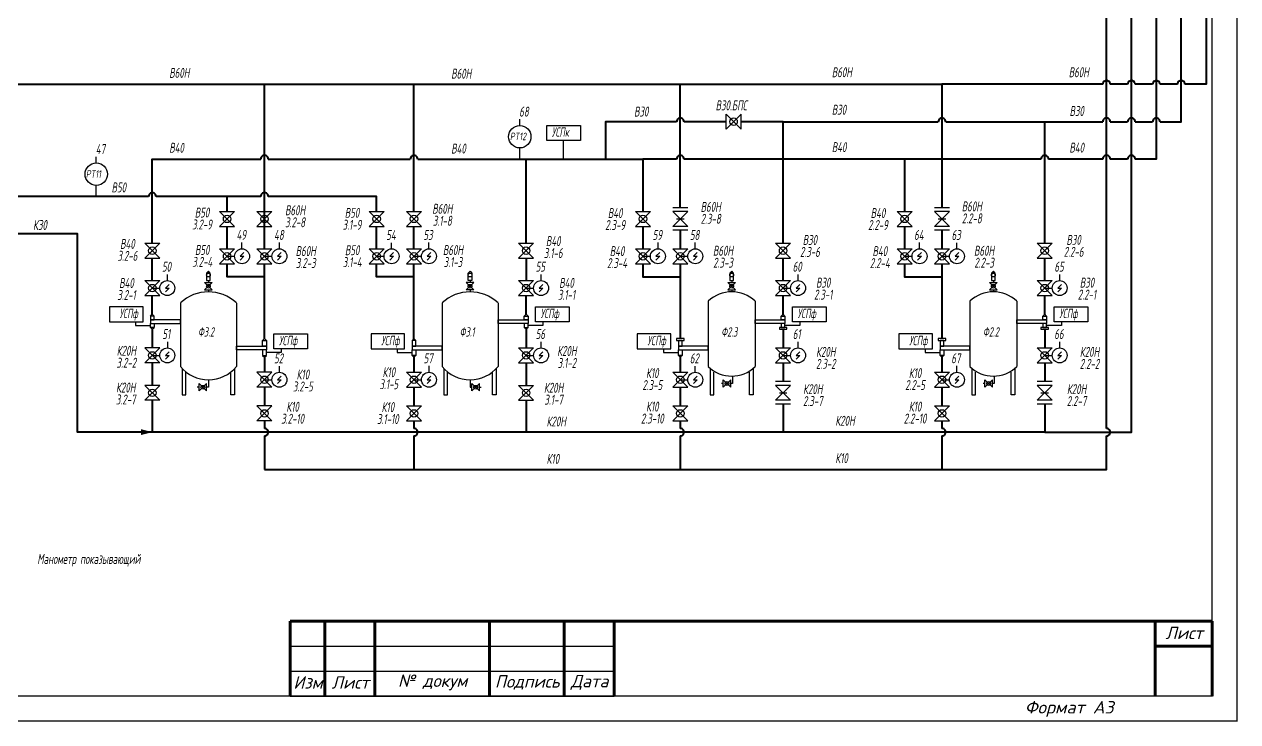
# Model space of a CAD drawing. Header units: millimetres. Extents: x 1510 to 10524, y 7125 to 13164.
# Drawn here: x 2650.1 to 2893.6, y 10794.7 to 10934.5 of the extents above; entities that cross this region are included whole.
import ezdxf
from ezdxf.enums import TextEntityAlignment as Align

# ---------------------------------------------------------------- set-up
doc = ezdxf.new("R2010")
doc.units = ezdxf.units.MM
doc.header["$LTSCALE"] = 4
for name, color, linetype in [('1', 7, 'Continuous'), ('Вспомогательная', 1, 'Continuous'), ('Надписи', 7, 'Continuous'), ('Текст', 2, 'Continuous')]:
    doc.layers.add(name, color=color, linetype=linetype)
for name, color, linetype, lineweight in [('В30', 136, 'Continuous', 40), ('В40', 142, 'Continuous', 40), ('В50', 180, 'Continuous', 40), ('В60Н', 140, 'Continuous', 40), ('К20Н', 33, 'Continuous', 40), ('К30', 54, 'Continuous', 40), ('Основеая', 5, 'Continuous', 60)]:
    doc.layers.add(name, color=color, linetype=linetype, lineweight=lineweight)
doc.layers.add('К10', color=7, linetype='Continuous', lineweight=40, true_color=0xffbe00)
doc.styles.add('Eskd знаки', font='eskd.shx', dxfattribs={"width": 0.8, "oblique": 10})
doc.styles.add('Simplex00.10.00', font='simplex.shx')
doc.styles.add('ГОСТ', font='isocpeur.ttf', dxfattribs={"oblique": 15})

# ---------------------------------------------------------------- blocks, each defined once
blk = doc.blocks.new('Формат А3')
at = {"color": 0, "linetype": 'Continuous', "const_width": 0.3}
for points in [[(-420, 297), (0, 297), (0, 0), (-420, 0)], [(-400, 5), (-400, 292), (-5, 292), (-5, 5)]]:
    blk.add_lwpolyline(points, close=True, dxfattribs=at)
at = {"color": 0, "linetype": 'Continuous', "style": 'Simplex00.10.00', "oblique": 15}
blk.add_text('Формат А3', height=2.5, dxfattribs=at).set_placement((-33.67, 2.75), align=Align.MIDDLE_CENTER)
blk = doc.blocks.new('A$C73A268AF')
at = {"layer": 'Вспомогательная', "color": 7}
for p, q in [((230.15, 15.15), (295.15, 15.15)), ((230.15, 10.15), (295.15, 10.15)), ((230.15, 5.15), (295.15, 5.15))]:
    blk.add_line(p, q, dxfattribs=at)
at = {"layer": 'Основеая', "color": 7}
for p, q in [((230.15, 20.15), (230.15, 5.15)), ((415.15, 20.15), (230.15, 20.15)), ((237.15, 20.15), (237.15, 5.15)), ((247.15, 20.15), (247.15, 5.15)), ((270.15, 20.15), (270.15, 5.15)), ((285.15, 20.15), (285.15, 5.15)), ((295.15, 20.15), (295.15, 5.15)), ((403.72, 20.15), (403.72, 5.15)), ((415.15, 20.15), (415.15, 5.15)), ((403.72, 15.15), (415.15, 15.15))]:
    blk.add_line(p, q, dxfattribs=at)
blk.add_blockref('Формат А3', (420.15, 0.15))
at = {"layer": 'Текст', "color": 7, "char_height": 2.5, "style": 'ГОСТ'}
for s, insert, width, attachment_point in [('{\\fISOCPEUR|b0|i0|c204|p34;Лист}', (413.32, 17.81), 11.4585, 6), ('{\\fISOCPEUR|b0|i0|c204|p34;Изм}', (233.75, 7.88), 7, 5), ('{\\fISOCPEUR|b0|i0|c204|p34;Лист}', (242.25, 7.88), 10, 5), ('{\\fISOCPEUR|b0|i0|c204|p34;№ докум}', (258.75, 7.88), 23, 5), ('{\\fISOCPEUR|b0|i0|c204|p34;Подпись}', (277.75, 7.88), 15, 5), ('{\\fISOCPEUR|b0|i0|c204|p34;Дата}', (290.25, 7.88), 10, 5)]:
    blk.add_mtext(s, dxfattribs=dict(at, insert=insert, width=width, attachment_point=attachment_point))

msp = doc.modelspace()

# ---------------------------------------------------------------- linework, layer by layer
for p, q in [((2790.96, 10913.52), (2790.96, 10916.52)), ((2790.96, 10916.52), (2793.96, 10913.52)), ((2790.96, 10913.52), (2793.96, 10916.52)), ((2793.96, 10913.52), (2793.96, 10916.52)), ((2689.33, 10897.02), (2692.33, 10897.02)), ((2692.33, 10897.02), (2689.33, 10894.02)), ((2689.33, 10897.02), (2692.33, 10894.02)), ((2696.83, 10897.02), (2699.83, 10897.02)), ((2699.83, 10897.02), (2696.83, 10894.02)), ((2696.83, 10897.02), (2699.83, 10894.02)), ((2719.33, 10897.02), (2722.33, 10897.02)), ((2722.33, 10897.02), (2719.33, 10894.02)), ((2719.33, 10897.02), (2722.33, 10894.02)), ((2726.83, 10897.02), (2729.83, 10897.02)), ((2729.83, 10897.02), (2726.83, 10894.02)), ((2726.83, 10897.02), (2729.83, 10894.02)), ((2772.77, 10897.02), (2775.77, 10897.02)), ((2775.77, 10897.02), (2772.77, 10894.02)), ((2772.77, 10897.02), (2775.77, 10894.02)), ((2783.27, 10897.77), (2780.27, 10897.77)), ((2783.27, 10897.02), (2780.27, 10897.02)), ((2780.27, 10897.02), (2783.27, 10894.02)), ((2783.27, 10897.02), (2780.27, 10894.02)), ((2825.27, 10897.02), (2828.27, 10897.02)), ((2828.27, 10897.02), (2825.27, 10894.02)), ((2825.27, 10897.02), (2828.27, 10894.02)), ((2835.77, 10897.77), (2832.77, 10897.77)), ((2835.77, 10897.02), (2832.77, 10897.02)), ((2832.77, 10897.02), (2835.77, 10894.02)), ((2835.77, 10897.02), (2832.77, 10894.02)), ((2689.33, 10894.02), (2692.33, 10894.02)), ((2696.83, 10894.02), (2699.83, 10894.02)), ((2719.33, 10894.02), (2722.33, 10894.02)), ((2726.83, 10894.02), (2729.83, 10894.02)), ((2772.77, 10894.02), (2775.77, 10894.02)), ((2783.27, 10894.02), (2780.27, 10894.02)), ((2781.02, 10895.52), (2782.52, 10895.52)), ((2825.27, 10894.02), (2828.27, 10894.02)), ((2835.77, 10894.02), (2832.77, 10894.02)), ((2833.52, 10895.52), (2835.02, 10895.52)), ((2783.27, 10893.27), (2780.27, 10893.27)), ((2835.77, 10893.27), (2832.77, 10893.27)), ((2674.33, 10890.65), (2677.33, 10890.65)), ((2677.33, 10890.65), (2674.33, 10887.65)), ((2674.33, 10890.65), (2677.33, 10887.65)), ((2689.33, 10889.52), (2692.33, 10889.52)), ((2692.33, 10889.52), (2689.33, 10886.52)), ((2689.33, 10889.52), (2692.33, 10886.52)), ((2696.83, 10889.52), (2699.83, 10889.52)), ((2699.83, 10889.52), (2696.83, 10886.52)), ((2696.83, 10889.52), (2699.83, 10886.52)), ((2719.33, 10889.52), (2722.33, 10889.52)), ((2722.33, 10889.52), (2719.33, 10886.52)), ((2719.33, 10889.52), (2722.33, 10886.52)), ((2726.83, 10889.52), (2729.83, 10889.52)), ((2729.83, 10889.52), (2726.83, 10886.52)), ((2726.83, 10889.52), (2729.83, 10886.52)), ((2749.33, 10890.65), (2752.33, 10890.65)), ((2752.33, 10890.65), (2749.33, 10887.65)), ((2749.33, 10890.65), (2752.33, 10887.65)), ((2772.77, 10889.52), (2775.77, 10889.52)), ((2775.77, 10889.52), (2772.77, 10886.52)), ((2772.77, 10889.52), (2775.77, 10886.52)), ((2780.27, 10889.52), (2783.27, 10889.52)), ((2783.27, 10889.52), (2780.27, 10886.52)), ((2780.27, 10889.52), (2783.27, 10886.52)), ((2800.89, 10890.65), (2803.89, 10890.65)), ((2803.89, 10890.65), (2800.89, 10887.65)), ((2800.89, 10890.65), (2803.89, 10887.65)), ((2825.27, 10889.52), (2828.27, 10889.52)), ((2828.27, 10889.52), (2825.27, 10886.52)), ((2825.27, 10889.52), (2828.27, 10886.52)), ((2832.77, 10889.52), (2835.77, 10889.52)), ((2835.77, 10889.52), (2832.77, 10886.52)), ((2832.77, 10889.52), (2835.77, 10886.52)), ((2853.39, 10890.65), (2856.39, 10890.65)), ((2856.39, 10890.65), (2853.39, 10887.65)), ((2853.39, 10890.65), (2856.39, 10887.65)), ((2674.33, 10887.65), (2677.33, 10887.65)), ((2689.33, 10886.52), (2692.33, 10886.52)), ((2690.83, 10888.02), (2692.33, 10888.02)), ((2696.83, 10886.52), (2699.83, 10886.52)), ((2698.33, 10888.02), (2699.83, 10888.02)), ((2719.33, 10886.52), (2722.33, 10886.52)), ((2720.83, 10888.02), (2722.33, 10888.02)), ((2726.83, 10886.52), (2729.83, 10886.52)), ((2728.33, 10888.02), (2729.83, 10888.02)), ((2749.33, 10887.65), (2752.33, 10887.65)), ((2772.77, 10886.52), (2775.77, 10886.52)), ((2774.27, 10888.02), (2775.77, 10888.02)), ((2780.27, 10886.52), (2783.27, 10886.52)), ((2781.77, 10888.02), (2783.27, 10888.02)), ((2800.89, 10887.65), (2803.89, 10887.65)), ((2825.27, 10886.52), (2828.27, 10886.52)), ((2826.77, 10888.02), (2828.27, 10888.02)), ((2832.77, 10886.52), (2835.77, 10886.52)), ((2834.27, 10888.02), (2835.77, 10888.02)), ((2853.39, 10887.65), (2856.39, 10887.65)), ((2687.08, 10885.02), (2686.71, 10884.65)), ((2687.46, 10884.65), (2687.08, 10885.02)), ((2739.21, 10884.65), (2739.58, 10885.02)), ((2739.58, 10885.02), (2739.96, 10884.65)), ((2792.08, 10885.02), (2791.71, 10884.65)), ((2792.46, 10884.65), (2792.08, 10885.02)), ((2844.58, 10885.02), (2844.21, 10884.65)), ((2844.96, 10884.65), (2844.58, 10885.02)), ((2674.33, 10883.15), (2677.33, 10883.15)), ((2677.33, 10883.15), (2674.33, 10880.15)), ((2674.33, 10883.15), (2677.33, 10880.15)), ((2675.83, 10881.65), (2677.33, 10881.65)), ((2686.33, 10882.77), (2687.83, 10882.77)), ((2687.83, 10882.77), (2686.33, 10881.27)), ((2686.33, 10882.77), (2687.83, 10881.27)), ((2686.33, 10881.27), (2687.83, 10881.27)), ((2687.08, 10883.15), (2687.08, 10882.77)), ((2687.08, 10881.27), (2687.08, 10880.9)), ((2740.33, 10882.77), (2738.83, 10882.77)), ((2738.83, 10882.77), (2740.33, 10881.27)), ((2740.33, 10882.77), (2738.83, 10881.27)), ((2740.33, 10881.27), (2738.83, 10881.27)), ((2739.58, 10883.15), (2739.58, 10882.77)), ((2739.58, 10881.27), (2739.58, 10880.9)), ((2749.33, 10883.15), (2752.33, 10883.15)), ((2752.33, 10883.15), (2749.33, 10880.15)), ((2749.33, 10883.15), (2752.33, 10880.15)), ((2750.83, 10881.65), (2752.33, 10881.65)), ((2791.33, 10882.77), (2792.83, 10882.77)), ((2792.83, 10882.77), (2791.33, 10881.27)), ((2791.33, 10882.77), (2792.83, 10881.27)), ((2791.33, 10881.27), (2792.83, 10881.27)), ((2792.08, 10883.15), (2792.08, 10882.77)), ((2792.08, 10881.27), (2792.08, 10880.9)), ((2800.89, 10883.15), (2803.89, 10883.15)), ((2803.89, 10883.15), (2800.89, 10880.15)), ((2800.89, 10883.15), (2803.89, 10880.15)), ((2802.39, 10881.65), (2803.89, 10881.65)), ((2843.83, 10882.77), (2845.33, 10882.77)), ((2845.33, 10882.77), (2843.83, 10881.27)), ((2843.83, 10882.77), (2845.33, 10881.27)), ((2843.83, 10881.27), (2845.33, 10881.27)), ((2844.58, 10883.15), (2844.58, 10882.77)), ((2844.58, 10881.27), (2844.58, 10880.9)), ((2853.39, 10883.15), (2856.39, 10883.15)), ((2856.39, 10883.15), (2853.39, 10880.15)), ((2853.39, 10883.15), (2856.39, 10880.15)), ((2854.89, 10881.65), (2856.39, 10881.65)), ((2674.33, 10880.15), (2677.33, 10880.15)), ((2749.33, 10880.15), (2752.33, 10880.15)), ((2800.89, 10880.15), (2803.89, 10880.15)), ((2853.39, 10880.15), (2856.39, 10880.15)), ((2675.46, 10876.02), (2675.83, 10876.4)), ((2675.83, 10876.4), (2676.21, 10876.02)), ((2750.83, 10876.4), (2750.46, 10876.02)), ((2751.21, 10876.02), (2750.83, 10876.4)), ((2802.39, 10876.4), (2802.02, 10876.02)), ((2802.77, 10876.02), (2802.39, 10876.4)), ((2854.89, 10876.4), (2854.52, 10876.02)), ((2855.27, 10876.02), (2854.89, 10876.4)), ((2672.46, 10874.9), (2672.46, 10874.15)), ((2672.46, 10874.15), (2675.46, 10874.15)), ((2754.21, 10874.15), (2751.21, 10874.15)), ((2754.21, 10874.9), (2754.21, 10874.15)), ((2805.77, 10874.15), (2802.77, 10874.15)), ((2805.77, 10874.9), (2805.77, 10874.15)), ((2858.27, 10874.15), (2855.27, 10874.15)), ((2858.27, 10874.9), (2858.27, 10874.15)), ((2675.46, 10873.77), (2675.83, 10873.4)), ((2675.83, 10873.4), (2676.21, 10873.77)), ((2697.96, 10871.15), (2698.33, 10871.52)), ((2698.33, 10871.52), (2698.71, 10871.15)), ((2728.33, 10871.52), (2727.96, 10871.15)), ((2728.71, 10871.15), (2728.33, 10871.52)), ((2750.83, 10873.4), (2750.46, 10873.77)), ((2751.21, 10873.77), (2750.83, 10873.4)), ((2677.33, 10869.65), (2674.33, 10869.65)), ((2674.33, 10869.65), (2677.33, 10866.65)), ((2677.33, 10869.65), (2674.33, 10866.65)), ((2701.71, 10869.46), (2701.71, 10868.71)), ((2724.96, 10869.46), (2724.96, 10868.71)), ((2749.33, 10869.65), (2752.33, 10869.65)), ((2752.33, 10869.65), (2749.33, 10866.65)), ((2749.33, 10869.65), (2752.33, 10866.65)), ((2778.39, 10869.46), (2778.39, 10868.71)), ((2800.89, 10869.65), (2803.89, 10869.65)), ((2803.89, 10869.65), (2800.89, 10866.65)), ((2800.89, 10869.65), (2803.89, 10866.65)), ((2830.89, 10869.46), (2830.89, 10868.71)), ((2853.39, 10869.65), (2856.39, 10869.65)), ((2856.39, 10869.65), (2853.39, 10866.65)), ((2853.39, 10869.65), (2856.39, 10866.65)), ((2675.83, 10868.15), (2677.33, 10868.15)), ((2697.96, 10868.15), (2698.33, 10867.77)), ((2698.33, 10867.77), (2698.71, 10868.15)), ((2701.71, 10868.71), (2698.71, 10868.71)), ((2724.96, 10868.71), (2727.96, 10868.71)), ((2728.33, 10867.77), (2727.96, 10868.15)), ((2728.71, 10868.15), (2728.33, 10867.77)), ((2750.83, 10868.15), (2752.33, 10868.15)), ((2778.39, 10868.71), (2781.39, 10868.71)), ((2781.77, 10867.77), (2781.39, 10868.15)), ((2782.14, 10868.15), (2781.77, 10867.77)), ((2802.39, 10868.15), (2803.89, 10868.15)), ((2830.89, 10868.71), (2833.89, 10868.71)), ((2834.27, 10867.77), (2833.89, 10868.15)), ((2834.64, 10868.15), (2834.27, 10867.77)), ((2854.89, 10868.15), (2856.39, 10868.15)), ((2677.33, 10866.65), (2674.33, 10866.65)), ((2699.83, 10864.77), (2696.83, 10864.77)), ((2696.83, 10864.77), (2699.83, 10861.77)), ((2699.83, 10864.77), (2696.83, 10861.77)), ((2726.83, 10864.77), (2729.83, 10864.77)), ((2729.83, 10864.77), (2726.83, 10861.77)), ((2726.83, 10864.77), (2729.83, 10861.77)), ((2749.33, 10866.65), (2752.33, 10866.65)), ((2780.27, 10864.77), (2783.27, 10864.77)), ((2783.27, 10864.77), (2780.27, 10861.77)), ((2780.27, 10864.77), (2783.27, 10861.77)), ((2800.89, 10866.65), (2803.89, 10866.65)), ((2832.77, 10864.77), (2835.77, 10864.77)), ((2835.77, 10864.77), (2832.77, 10861.77)), ((2832.77, 10864.77), (2835.77, 10861.77)), ((2853.39, 10866.65), (2856.39, 10866.65)), ((2677.33, 10862.15), (2674.33, 10862.15)), ((2674.33, 10859.15), (2677.33, 10862.15)), ((2677.33, 10859.15), (2674.33, 10862.15)), ((2685.21, 10861.02), (2685.21, 10862.52)), ((2685.21, 10862.52), (2686.71, 10861.02)), ((2685.21, 10861.02), (2686.71, 10862.52)), ((2686.71, 10861.02), (2686.71, 10862.52)), ((2687.08, 10863.27), (2687.08, 10861.77)), ((2698.33, 10863.27), (2699.83, 10863.27)), ((2728.33, 10863.27), (2729.83, 10863.27)), ((2739.58, 10863.27), (2739.58, 10861.77)), ((2739.96, 10861.02), (2739.96, 10862.52)), ((2741.46, 10862.52), (2739.96, 10861.02)), ((2741.46, 10861.02), (2739.96, 10862.52)), ((2741.46, 10861.02), (2741.46, 10862.52)), ((2749.33, 10862.15), (2752.33, 10862.15)), ((2752.33, 10859.15), (2749.33, 10862.15)), ((2749.33, 10859.15), (2752.33, 10862.15)), ((2781.77, 10863.27), (2783.27, 10863.27)), ((2790.39, 10862.52), (2790.02, 10862.52)), ((2790.39, 10861.77), (2790.39, 10863.27)), ((2790.39, 10863.27), (2791.89, 10861.77)), ((2790.39, 10861.77), (2791.89, 10863.27)), ((2791.89, 10861.77), (2791.89, 10863.27)), ((2792.27, 10862.52), (2791.89, 10862.52)), ((2792.27, 10864.02), (2792.27, 10862.52)), ((2803.89, 10862.9), (2800.89, 10862.9)), ((2803.89, 10862.15), (2800.89, 10862.15)), ((2800.89, 10862.15), (2803.89, 10859.15)), ((2803.89, 10862.15), (2800.89, 10859.15)), ((2834.27, 10863.27), (2835.77, 10863.27)), ((2842.89, 10862.52), (2842.52, 10862.52)), ((2842.89, 10861.77), (2842.89, 10863.27)), ((2842.89, 10863.27), (2844.39, 10861.77)), ((2842.89, 10861.77), (2844.39, 10863.27)), ((2844.39, 10861.77), (2844.39, 10863.27)), ((2844.77, 10862.52), (2844.39, 10862.52)), ((2844.77, 10864.02), (2844.77, 10862.52)), ((2856.39, 10862.9), (2853.39, 10862.9)), ((2856.39, 10862.15), (2853.39, 10862.15)), ((2853.39, 10862.15), (2856.39, 10859.15)), ((2856.39, 10862.15), (2853.39, 10859.15)), ((2685.21, 10861.77), (2684.83, 10861.77)), ((2687.08, 10861.77), (2686.71, 10861.77)), ((2699.83, 10861.77), (2696.83, 10861.77)), ((2726.83, 10861.77), (2729.83, 10861.77)), ((2739.58, 10861.77), (2739.96, 10861.77)), ((2741.46, 10861.77), (2741.83, 10861.77)), ((2780.27, 10861.77), (2783.27, 10861.77)), ((2801.64, 10860.65), (2803.14, 10860.65)), ((2832.77, 10861.77), (2835.77, 10861.77)), ((2854.14, 10860.65), (2855.64, 10860.65)), ((2677.33, 10859.15), (2674.33, 10859.15)), ((2699.83, 10858.02), (2696.83, 10858.02)), ((2696.83, 10855.02), (2699.83, 10858.02)), ((2699.83, 10855.02), (2696.83, 10858.02)), ((2726.83, 10858.02), (2729.83, 10858.02)), ((2729.83, 10855.02), (2726.83, 10858.02)), ((2726.83, 10855.02), (2729.83, 10858.02)), ((2749.33, 10859.15), (2752.33, 10859.15)), ((2780.27, 10858.02), (2783.27, 10858.02)), ((2783.27, 10855.02), (2780.27, 10858.02)), ((2780.27, 10855.02), (2783.27, 10858.02)), ((2803.89, 10859.15), (2800.89, 10859.15)), ((2803.89, 10858.4), (2800.89, 10858.4)), ((2832.77, 10858.02), (2835.77, 10858.02)), ((2835.77, 10855.02), (2832.77, 10858.02)), ((2832.77, 10855.02), (2835.77, 10858.02)), ((2856.39, 10859.15), (2853.39, 10859.15)), ((2856.39, 10858.4), (2853.39, 10858.4)), ((2699.83, 10855.02), (2696.83, 10855.02)), ((2726.83, 10855.02), (2729.83, 10855.02)), ((2780.27, 10855.02), (2783.27, 10855.02)), ((2832.77, 10855.02), (2835.77, 10855.02))]:
    msp.add_line(p, q)
at = {"color": 30, "true_color": 0xf26722}
for p, q in [((2749.48, 10909.75), (2749.48, 10907.54)), ((2664.51, 10902.23), (2664.51, 10900.02)), ((2694.21, 10888.77), (2693.46, 10888.02)), ((2701.71, 10888.77), (2700.96, 10888.02)), ((2724.21, 10888.77), (2723.46, 10888.02)), ((2731.71, 10888.77), (2730.96, 10888.02)), ((2777.64, 10888.77), (2776.89, 10888.02)), ((2785.14, 10888.77), (2784.39, 10888.02)), ((2830.14, 10888.77), (2829.39, 10888.02)), ((2837.64, 10888.77), (2836.89, 10888.02)), ((2693.46, 10888.02), (2694.21, 10888.02)), ((2694.21, 10888.02), (2693.46, 10887.27)), ((2700.96, 10888.02), (2701.71, 10888.02)), ((2701.71, 10888.02), (2700.96, 10887.27)), ((2723.46, 10888.02), (2724.21, 10888.02)), ((2724.21, 10888.02), (2723.46, 10887.27)), ((2730.96, 10888.02), (2731.71, 10888.02)), ((2731.71, 10888.02), (2730.96, 10887.27)), ((2776.89, 10888.02), (2777.64, 10888.02)), ((2777.64, 10888.02), (2776.89, 10887.27)), ((2784.39, 10888.02), (2785.14, 10888.02)), ((2785.14, 10888.02), (2784.39, 10887.27)), ((2829.39, 10888.02), (2830.14, 10888.02)), ((2830.14, 10888.02), (2829.39, 10887.27)), ((2836.89, 10888.02), (2837.64, 10888.02)), ((2837.64, 10888.02), (2836.89, 10887.27)), ((2679.21, 10882.4), (2678.46, 10881.65)), ((2678.46, 10881.65), (2679.21, 10881.65)), ((2679.21, 10881.65), (2678.46, 10880.9)), ((2754.21, 10882.4), (2753.46, 10881.65)), ((2753.46, 10881.65), (2754.21, 10881.65)), ((2754.21, 10881.65), (2753.46, 10880.9)), ((2805.77, 10882.4), (2805.02, 10881.65)), ((2805.02, 10881.65), (2805.77, 10881.65)), ((2805.77, 10881.65), (2805.02, 10880.9)), ((2858.27, 10882.4), (2857.52, 10881.65)), ((2857.52, 10881.65), (2858.27, 10881.65)), ((2858.27, 10881.65), (2857.52, 10880.9)), ((2679.21, 10868.9), (2678.46, 10868.15)), ((2678.46, 10868.15), (2679.21, 10868.15)), ((2679.21, 10868.15), (2678.46, 10867.4)), ((2754.21, 10868.9), (2753.46, 10868.15)), ((2753.46, 10868.15), (2754.21, 10868.15)), ((2754.21, 10868.15), (2753.46, 10867.4)), ((2805.77, 10868.9), (2805.02, 10868.15)), ((2805.02, 10868.15), (2805.77, 10868.15)), ((2805.77, 10868.15), (2805.02, 10867.4)), ((2858.27, 10868.9), (2857.52, 10868.15)), ((2857.52, 10868.15), (2858.27, 10868.15)), ((2858.27, 10868.15), (2857.52, 10867.4)), ((2701.71, 10864.02), (2700.96, 10863.27)), ((2700.96, 10863.27), (2701.71, 10863.27)), ((2701.71, 10863.27), (2700.96, 10862.52)), ((2731.71, 10864.02), (2730.96, 10863.27)), ((2730.96, 10863.27), (2731.71, 10863.27)), ((2731.71, 10863.27), (2730.96, 10862.52)), ((2785.14, 10864.02), (2784.39, 10863.27)), ((2784.39, 10863.27), (2785.14, 10863.27)), ((2785.14, 10863.27), (2784.39, 10862.52)), ((2837.64, 10864.02), (2836.89, 10863.27)), ((2836.89, 10863.27), (2837.64, 10863.27)), ((2837.64, 10863.27), (2836.89, 10862.52))]:
    msp.add_line(p, q, dxfattribs=at)
for points in [[(2761.71, 10911.27), (2754.96, 10911.27), (2754.96, 10914.27), (2761.71, 10914.27)], [(2687.46, 10884.65), (2686.71, 10884.65), (2686.71, 10883.15), (2687.46, 10883.15)], [(2739.21, 10884.65), (2739.96, 10884.65), (2739.96, 10883.15), (2739.21, 10883.15)], [(2792.46, 10884.65), (2791.71, 10884.65), (2791.71, 10883.15), (2792.46, 10883.15)], [(2844.96, 10884.65), (2844.21, 10884.65), (2844.21, 10883.15), (2844.96, 10883.15)], [(2667.21, 10874.9), (2673.96, 10874.9), (2673.96, 10877.9), (2667.21, 10877.9)], [(2759.46, 10874.9), (2752.71, 10874.9), (2752.71, 10877.9), (2759.46, 10877.9)], [(2811.02, 10874.9), (2804.27, 10874.9), (2804.27, 10877.9), (2811.02, 10877.9)], [(2863.52, 10874.9), (2856.77, 10874.9), (2856.77, 10877.9), (2863.52, 10877.9)], [(2706.96, 10869.46), (2700.21, 10869.46), (2700.21, 10872.46), (2706.96, 10872.46)], [(2719.71, 10869.46), (2726.46, 10869.46), (2726.46, 10872.46), (2719.71, 10872.46)], [(2773.14, 10869.46), (2779.89, 10869.46), (2779.89, 10872.46), (2773.14, 10872.46)], [(2825.64, 10869.46), (2832.39, 10869.46), (2832.39, 10872.46), (2825.64, 10872.46)]]:
    msp.add_lwpolyline(points, close=True)
msp.add_lwpolyline([(2758.33, 10907.52), (2758.33, 10911.27)])
for centre, radius in [((2792.46, 10915.02), 0.75), ((2690.83, 10895.52), 0.75), ((2698.33, 10895.52), 0.75), ((2720.83, 10895.52), 0.75), ((2728.33, 10895.52), 0.75), ((2774.27, 10895.52), 0.75), ((2826.77, 10895.52), 0.75), ((2675.83, 10889.15), 0.75), ((2690.83, 10888.02), 0.75), ((2698.33, 10888.02), 0.75), ((2720.83, 10888.02), 0.75), ((2728.33, 10888.02), 0.75), ((2750.83, 10889.15), 0.75), ((2774.27, 10888.02), 0.75), ((2781.77, 10888.02), 0.75), ((2802.39, 10889.15), 0.75), ((2826.77, 10888.02), 0.75), ((2834.27, 10888.02), 0.75), ((2854.89, 10889.15), 0.75), ((2687.08, 10884.27), 0.375), ((2739.58, 10884.27), 0.375), ((2792.08, 10884.27), 0.375), ((2844.58, 10884.27), 0.375), ((2675.83, 10881.65), 0.75), ((2687.08, 10882.02), 0.375), ((2739.58, 10882.02), 0.375), ((2750.83, 10881.65), 0.75), ((2792.08, 10882.02), 0.375), ((2802.39, 10881.65), 0.75), ((2844.58, 10882.02), 0.375), ((2854.89, 10881.65), 0.75), ((2675.83, 10868.15), 0.75), ((2750.83, 10868.15), 0.75), ((2802.39, 10868.15), 0.75), ((2854.89, 10868.15), 0.75), ((2685.96, 10861.77), 0.375), ((2698.33, 10863.27), 0.75), ((2728.33, 10863.27), 0.75), ((2740.71, 10861.77), 0.375), ((2781.77, 10863.27), 0.75), ((2791.14, 10862.52), 0.375), ((2834.27, 10863.27), 0.75), ((2843.64, 10862.52), 0.375), ((2675.83, 10860.65), 0.75), ((2750.83, 10860.65), 0.75), ((2698.33, 10856.52), 0.75), ((2728.33, 10856.52), 0.75), ((2781.77, 10856.52), 0.75), ((2834.27, 10856.52), 0.75)]:
    msp.add_circle(centre, radius)
for centre, radius in [((2749.56, 10912.01), 2.25), ((2664.59, 10904.49), 2.25), ((2693.83, 10888.02), 1.5), ((2701.33, 10888.02), 1.5), ((2723.83, 10888.02), 1.5), ((2731.33, 10888.02), 1.5), ((2777.27, 10888.02), 1.5), ((2784.77, 10888.02), 1.5), ((2829.77, 10888.02), 1.5), ((2837.27, 10888.02), 1.5), ((2678.83, 10881.65), 1.5), ((2753.83, 10881.65), 1.5), ((2805.39, 10881.65), 1.5), ((2857.89, 10881.65), 1.5), ((2678.83, 10868.15), 1.5), ((2753.83, 10868.15), 1.5), ((2805.39, 10868.15), 1.5), ((2857.89, 10868.15), 1.5), ((2701.33, 10863.27), 1.5), ((2731.33, 10863.27), 1.5), ((2784.77, 10863.27), 1.5), ((2837.27, 10863.27), 1.5)]:
    msp.add_circle(centre, radius, dxfattribs=at)
at = {"layer": '1'}
for p, q in [((2787.39, 10879.02), (2787.39, 10865.9)), ((2796.77, 10879.02), (2796.77, 10865.9)), ((2839.89, 10879.02), (2839.89, 10865.9)), ((2849.27, 10879.02), (2849.27, 10865.9)), ((2681.46, 10878.66), (2681.46, 10865.9)), ((2692.71, 10878.66), (2692.71, 10865.9)), ((2733.96, 10878.66), (2733.96, 10865.9)), ((2745.21, 10878.66), (2745.21, 10865.9)), ((2681.83, 10865.49), (2681.83, 10860.27)), ((2682.58, 10860.27), (2682.58, 10864.77)), ((2691.58, 10860.27), (2691.58, 10864.77)), ((2692.33, 10865.52), (2692.33, 10860.27)), ((2734.33, 10865.52), (2734.33, 10860.27)), ((2735.08, 10860.27), (2735.08, 10864.77)), ((2744.08, 10860.27), (2744.08, 10864.77)), ((2744.83, 10865.49), (2744.83, 10860.27)), ((2787.77, 10865.49), (2787.77, 10860.27)), ((2788.52, 10860.27), (2788.52, 10864.77)), ((2795.64, 10860.27), (2795.64, 10864.77)), ((2796.39, 10865.52), (2796.39, 10860.27)), ((2840.27, 10865.49), (2840.27, 10860.27)), ((2841.02, 10860.27), (2841.02, 10864.77)), ((2848.14, 10860.27), (2848.14, 10864.77)), ((2848.89, 10865.52), (2848.89, 10860.27)), ((2681.83, 10860.27), (2682.58, 10860.27)), ((2692.33, 10860.27), (2691.58, 10860.27)), ((2734.33, 10860.27), (2735.08, 10860.27)), ((2744.83, 10860.27), (2744.08, 10860.27)), ((2787.77, 10860.27), (2788.52, 10860.27)), ((2796.39, 10860.27), (2795.64, 10860.27)), ((2840.27, 10860.27), (2841.02, 10860.27)), ((2848.89, 10860.27), (2848.14, 10860.27))]:
    msp.add_line(p, q, dxfattribs=at)
for points in [[(2675.46, 10875.27), (2676.21, 10875.27), (2676.21, 10876.02), (2675.46, 10876.02)], [(2675.46, 10874.52), (2681.46, 10874.52), (2681.46, 10875.27), (2675.46, 10875.27)], [(2675.46, 10874.52), (2676.21, 10874.52), (2676.21, 10873.77), (2675.46, 10873.77)], [(2751.21, 10874.52), (2745.21, 10874.52), (2745.21, 10875.27), (2751.21, 10875.27)], [(2751.21, 10875.27), (2750.46, 10875.27), (2750.46, 10876.02), (2751.21, 10876.02)], [(2751.21, 10874.52), (2750.46, 10874.52), (2750.46, 10873.77), (2751.21, 10873.77)], [(2802.77, 10874.52), (2796.77, 10874.52), (2796.77, 10875.27), (2802.77, 10875.27)], [(2802.77, 10875.27), (2802.02, 10875.27), (2802.02, 10876.02), (2802.77, 10876.02)], [(2802.77, 10874.52), (2802.02, 10874.52), (2802.02, 10873.77), (2802.77, 10873.77)], [(2855.27, 10874.52), (2849.27, 10874.52), (2849.27, 10875.27), (2855.27, 10875.27)], [(2855.27, 10875.27), (2854.52, 10875.27), (2854.52, 10876.02), (2855.27, 10876.02)], [(2855.27, 10874.52), (2854.52, 10874.52), (2854.52, 10873.77), (2855.27, 10873.77)], [(2782.52, 10871.52), (2781.02, 10871.52), (2781.02, 10871.15), (2782.52, 10871.15)], [(2801.64, 10873.4), (2803.14, 10873.4), (2803.14, 10873.77), (2801.64, 10873.77)], [(2835.02, 10871.52), (2833.52, 10871.52), (2833.52, 10871.15), (2835.02, 10871.15)], [(2854.14, 10873.4), (2855.64, 10873.4), (2855.64, 10873.77), (2854.14, 10873.77)], [(2698.71, 10869.27), (2692.71, 10869.27), (2692.71, 10870.02), (2698.71, 10870.02)], [(2698.71, 10870.02), (2697.96, 10870.02), (2697.96, 10871.15), (2698.71, 10871.15)], [(2698.71, 10869.27), (2697.96, 10869.27), (2697.96, 10868.15), (2698.71, 10868.15)], [(2727.96, 10870.02), (2728.71, 10870.02), (2728.71, 10871.15), (2727.96, 10871.15)], [(2727.96, 10869.27), (2733.96, 10869.27), (2733.96, 10870.02), (2727.96, 10870.02)], [(2727.96, 10869.27), (2728.71, 10869.27), (2728.71, 10868.15), (2727.96, 10868.15)], [(2781.39, 10870.02), (2782.14, 10870.02), (2782.14, 10871.15), (2781.39, 10871.15)], [(2781.39, 10869.27), (2787.39, 10869.27), (2787.39, 10870.02), (2781.39, 10870.02)], [(2781.39, 10869.27), (2782.14, 10869.27), (2782.14, 10868.15), (2781.39, 10868.15)], [(2833.89, 10870.02), (2834.64, 10870.02), (2834.64, 10871.15), (2833.89, 10871.15)], [(2833.89, 10869.27), (2839.89, 10869.27), (2839.89, 10870.02), (2833.89, 10870.02)], [(2833.89, 10869.27), (2834.64, 10869.27), (2834.64, 10868.15), (2833.89, 10868.15)]]:
    msp.add_lwpolyline(points, close=True, dxfattribs=at)
for centre, radius, start, end in [((2687.08, 10872.71), 8.19, 46.6141, 133.3859), ((2739.58, 10872.71), 8.19, 46.6141, 133.3859), ((2792.08, 10874.1), 6.8, 46.3972, 133.6028), ((2844.58, 10874.1), 6.8, 46.3972, 133.6028), ((2687.08, 10870.61), 7.34, 219.9662, 320.0338), ((2739.58, 10870.61), 7.34, 219.9662, 320.0338), ((2792.08, 10870.81), 6.79, 226.3426, 313.6574), ((2844.58, 10870.81), 6.79, 226.3426, 313.6574)]:
    msp.add_arc(centre, radius, start, end, dxfattribs=at)
at = {"layer": 'В30'}
for points in [[(2878.03, 10915.02), (2882.28, 10915.02), (2882.28, 10992.27), (2855.64, 10992.27)], [(2781.02, 10915.02), (2766.77, 10915.02), (2766.77, 10907.52)], [(2790.96, 10915.02), (2782.52, 10915.02)], [(2802.39, 10915.02), (2793.96, 10915.02)], [(2802.39, 10890.65), (2802.39, 10915.02), (2833.52, 10915.02)], [(2835.02, 10915.02), (2854.89, 10915.02)], [(2854.89, 10890.65), (2854.89, 10915.02), (2866.53, 10915.02)], [(2868.03, 10915.02), (2871.53, 10915.02)], [(2873.03, 10915.02), (2876.53, 10915.02)], [(2802.39, 10883.15), (2802.39, 10887.65)], [(2854.89, 10883.15), (2854.89, 10887.65)], [(2802.39, 10876.4), (2802.39, 10880.15)], [(2854.89, 10876.4), (2854.89, 10880.15)]]:
    msp.add_lwpolyline(points, dxfattribs=at)
for centre in [(2781.77, 10915.02), (2834.27, 10915.02), (2867.28, 10915.02), (2872.28, 10915.02), (2877.28, 10915.02)]:
    msp.add_arc(centre, 0.75, 359.7459, 180.2541, dxfattribs=at)
at = {"layer": 'В40'}
for points in [[(2877.28, 10947.27), (2877.28, 10907.52), (2873.03, 10907.52)], [(2675.83, 10890.65), (2675.83, 10907.52), (2697.58, 10907.52)], [(2699.08, 10907.52), (2727.58, 10907.52)], [(2729.08, 10907.52), (2774.27, 10907.52)], [(2750.83, 10890.65), (2750.83, 10907.52)], [(2781.02, 10907.52), (2774.27, 10907.52), (2774.27, 10897.02)], [(2854.14, 10907.52), (2782.52, 10907.52)], [(2826.77, 10907.52), (2826.77, 10897.02)], [(2866.53, 10907.52), (2855.64, 10907.52)], [(2871.53, 10907.52), (2868.03, 10907.52)], [(2774.27, 10894.02), (2774.27, 10889.52)], [(2826.77, 10894.02), (2826.77, 10889.52)], [(2675.83, 10883.15), (2675.83, 10887.65)], [(2750.83, 10887.65), (2750.83, 10883.15)], [(2774.27, 10886.52), (2774.27, 10883.9), (2781.77, 10883.9)], [(2826.77, 10886.52), (2826.77, 10883.9), (2834.27, 10883.9)], [(2675.83, 10876.4), (2675.83, 10880.15)], [(2750.83, 10876.4), (2750.83, 10880.15)]]:
    msp.add_lwpolyline(points, dxfattribs=at)
for centre in [(2698.33, 10907.52), (2728.33, 10907.52), (2781.77, 10907.52), (2854.89, 10907.52), (2867.28, 10907.52), (2872.28, 10907.52)]:
    msp.add_arc(centre, 0.75, 359.7459, 180.2541, dxfattribs=at)
at = {"layer": 'В50'}
for points in [[(2654.08, 10900.02), (2646.58, 10900.02)], [(2660.08, 10900.02), (2654.08, 10900.02)], [(2675.08, 10900.02), (2660.08, 10900.02)], [(2697.58, 10900.02), (2676.58, 10900.02)], [(2690.83, 10897.02), (2690.83, 10900.02)], [(2720.83, 10897.02), (2720.83, 10900.02), (2699.08, 10900.02)], [(2690.83, 10889.52), (2690.83, 10894.02)], [(2720.83, 10889.52), (2720.83, 10894.02)], [(2698.33, 10883.9), (2690.83, 10883.9), (2690.83, 10886.52)], [(2728.33, 10883.9), (2720.83, 10883.9), (2720.83, 10886.52)]]:
    msp.add_lwpolyline(points, dxfattribs=at)
for centre in [(2675.83, 10900.02), (2698.33, 10900.02)]:
    msp.add_arc(centre, 0.75, 359.7459, 180.2541, dxfattribs=at)
at = {"layer": 'В60Н'}
for points in [[(2854.89, 11007.27), (2887.28, 11007.27), (2887.28, 10922.52), (2883.03, 10922.52)], [(2645.83, 10877.82), (2645.83, 10922.52), (2834.27, 10922.52), (2834.27, 10897.77)], [(2698.33, 10889.52), (2698.33, 10922.52)], [(2728.33, 10897.02), (2728.33, 10922.52)], [(2781.77, 10897.77), (2781.77, 10922.52)], [(2866.53, 10922.52), (2834.27, 10922.52)], [(2871.53, 10922.52), (2868.03, 10922.52)], [(2876.53, 10922.52), (2873.03, 10922.52)], [(2881.53, 10922.52), (2878.03, 10922.52)], [(2728.33, 10889.52), (2728.33, 10894.02)], [(2781.77, 10893.27), (2781.77, 10889.52)], [(2834.27, 10893.27), (2834.27, 10889.52)], [(2698.33, 10871.52), (2698.33, 10886.52)], [(2728.33, 10871.52), (2728.33, 10886.52)], [(2781.77, 10886.52), (2781.77, 10871.52)], [(2834.27, 10886.52), (2834.27, 10871.52)]]:
    msp.add_lwpolyline(points, dxfattribs=at)
for centre in [(2867.28, 10922.52), (2872.28, 10922.52), (2877.28, 10922.52), (2882.28, 10922.52)]:
    msp.add_arc(centre, 0.75, 359.7459, 180.2541, dxfattribs=at)
at = {"layer": 'К10'}
for points in [[(2867.28, 10853.52), (2867.28, 10937.52), (2854.89, 10937.52)], [(2698.33, 10867.77), (2698.33, 10864.77)], [(2728.33, 10867.77), (2728.33, 10864.77)], [(2781.77, 10867.77), (2781.77, 10864.77)], [(2834.27, 10867.77), (2834.27, 10864.77)], [(2698.33, 10861.77), (2698.33, 10858.02)], [(2728.33, 10861.77), (2728.33, 10858.02)], [(2781.77, 10861.77), (2781.77, 10858.02)], [(2834.27, 10861.77), (2834.27, 10858.02)], [(2698.33, 10855.02), (2698.33, 10853.52)], [(2728.33, 10855.02), (2728.33, 10853.52)], [(2781.77, 10855.02), (2781.77, 10853.52)], [(2834.27, 10855.02), (2834.27, 10853.52)], [(2698.33, 10852.02), (2698.33, 10845.27)], [(2698.33, 10845.27), (2867.28, 10845.27), (2867.28, 10852.02)], [(2728.33, 10852.02), (2728.33, 10845.27)], [(2781.77, 10852.02), (2781.77, 10845.27)], [(2834.27, 10852.02), (2834.27, 10845.27)]]:
    msp.add_lwpolyline(points, dxfattribs=at)
for centre in [(2698.33, 10852.77), (2728.33, 10852.77), (2781.77, 10852.77), (2834.27, 10852.77), (2867.28, 10852.77)]:
    msp.add_arc(centre, 0.75, 269.7459, 90.2541, dxfattribs=at)
at = {"layer": 'К20Н'}
for points in [[(2854.89, 10852.77), (2872.28, 10852.77), (2872.28, 10945.02), (2834.27, 10945.02)], [(2854.89, 10858.4), (2854.89, 10852.77), (2660.83, 10852.77), (2660.83, 10892.52), (2646.58, 10892.52)], [(2675.83, 10873.4), (2675.83, 10869.65)], [(2750.83, 10873.4), (2750.83, 10869.65)], [(2802.39, 10873.4), (2802.39, 10869.65)], [(2854.89, 10873.4), (2854.89, 10869.65)], [(2675.83, 10866.65), (2675.83, 10862.15)], [(2750.83, 10866.65), (2750.83, 10862.15)], [(2802.39, 10866.65), (2802.39, 10862.9)], [(2854.89, 10866.65), (2854.89, 10862.9)], [(2675.83, 10859.15), (2675.83, 10852.77)], [(2750.83, 10859.15), (2750.83, 10852.77)], [(2802.39, 10858.4), (2802.39, 10852.77)]]:
    msp.add_lwpolyline(points, dxfattribs=at)
at = {"layer": 'К30'}
msp.add_lwpolyline([(2673.58, 10852.77, 1.16, 0, 0), (2675.83, 10852.77, 0, 0, 0)], format="xyseb", dxfattribs=at)
at = {"layer": 'Надписи', "color": 30, "true_color": 0xf26722}
for p, q in [((2749.56, 10914.26), (2749.56, 10915.5)), ((2664.59, 10906.74), (2664.59, 10907.98)), ((2693.81, 10889.54), (2693.81, 10890.79)), ((2701.34, 10889.52), (2701.34, 10890.77)), ((2723.84, 10889.5), (2723.84, 10890.75)), ((2731.32, 10889.53), (2731.32, 10890.77)), ((2777.31, 10889.52), (2777.31, 10890.77)), ((2784.78, 10889.52), (2784.78, 10890.77)), ((2829.77, 10889.52), (2829.77, 10890.76)), ((2837.28, 10889.51), (2837.28, 10890.75)), ((2678.85, 10883.14), (2678.85, 10884.39)), ((2753.84, 10883.15), (2753.84, 10884.4)), ((2805.41, 10883.15), (2805.41, 10884.4)), ((2857.92, 10883.15), (2857.92, 10884.4)), ((2678.94, 10869.65), (2678.94, 10870.89)), ((2753.84, 10869.64), (2753.84, 10870.88)), ((2805.43, 10869.64), (2805.43, 10870.89)), ((2857.89, 10869.65), (2857.89, 10870.89)), ((2701.34, 10864.76), (2701.34, 10866.01)), ((2731.36, 10864.79), (2731.36, 10866.03)), ((2784.77, 10864.77), (2784.77, 10866.01)), ((2837.24, 10864.8), (2837.24, 10866.04))]:
    msp.add_line(p, q, dxfattribs=at)

# ---------------------------------------------------------------- block references
at = {"ltscale": 1.2}
msp.add_blockref('A$C73A268AF', (2473.32, 10794.7), dxfattribs=at)

# ---------------------------------------------------------------- texts
at = {"ltscale": 15, "char_height": 1.875, "width": 6.375, "attachment_point": 1, "style": 'Eskd знаки'}
for s, insert in [('Ф3.2', (2685, 10873.8)), ('Ф3.1', (2737.5, 10873.8)), ('Ф2.3', (2790, 10873.8)), ('Ф2.2', (2842.5, 10873.8))]:
    msp.add_mtext(s, dxfattribs=dict(at, insert=insert))
at = {"layer": '1', "style": 'Eskd знаки'}
for s, width, gutter_width, insert, char_height, attachment_point in [('УСПк', 16.9759, 0.169, (2755.99, 10913.88), 1.875, 1), ('PT12', 3.9182, 0.169, (2747.58, 10912.81), 1.5, 1), ('PT11', 3.9182, 0.169, (2662.5, 10905.29), 1.5, 1), ('УСПф', 16.9759, 0.169, (2672.93, 10877.51), 1.875, 3), ('УСПф', 16.9759, 0.169, (2753.74, 10877.51), 1.875, 1), ('УСПф', 16.9759, 0.169, (2805.3, 10877.51), 1.875, 1), ('УСПф', 16.9759, 0.169, (2857.8, 10877.51), 1.875, 1), ('УСПф', 16.9759, 0.169, (2701.24, 10872.07), 1.875, 1), ('УСПф', 16.9759, 0.169, (2725.43, 10872.07), 1.875, 3), ('УСПф', 16.9759, 0.169, (2778.86, 10872.07), 1.875, 3), ('УСПф', 16.9759, 0.169, (2831.36, 10872.07), 1.875, 3), ('Манометр показывающий', 40.6802, 0.0844, (2652.75, 10828.34), 2, 1)]:
    msp.add_mtext_dynamic_manual_height_columns(s, width=width, gutter_width=gutter_width, heights=[0], dxfattribs=dict(at, insert=insert, char_height=char_height, attachment_point=attachment_point))
at = {"layer": 'Надписи', "ltscale": 15, "char_height": 2, "width": 6.375, "attachment_point": 1, "style": 'Eskd знаки'}
for s, insert in [('В60Н', (2679.23, 10925.81)), ('В60Н', (2735.8, 10925.65)), ('В60Н', (2812.17, 10925.93)), ('В60Н', (2859.71, 10925.93)), ('В30', (2772.49, 10918.05)), ('В30.БПС', (2788.86, 10919.29)), ('В30', (2812.17, 10918.41)), ('В30', (2859.88, 10918.16)), ('В40', (2679.23, 10910.78)), ('В40', (2735.8, 10910.63)), ('В40', (2812.17, 10910.91)), ('В40', (2859.84, 10910.82)), ('В50', (2667.65, 10902.83)), ('К30', (2651.9, 10895.31)), ('К20Н', (2754.93, 10855.9)), ('К20Н', (2812.87, 10856.04)), ('К10', (2754.93, 10848.4)), ('К10', (2812.87, 10848.54))]:
    msp.add_mtext(s, dxfattribs=dict(at, insert=insert))
at = {"layer": 'Надписи', "ltscale": 15, "char_height": 2, "width": 6.375, "line_spacing_factor": 0.72, "style": 'Eskd знаки'}
for s, insert, attachment_point in [('68', (2749.44, 10918.04), 1), ('47', (2664.47, 10910.52), 1), ('В60Н^J3.1-8', (2734.02, 10896.35), 5), ('В60Н^J2.3-8', (2787.87, 10896.74), 5), ('В60Н^J2.2-8', (2840.26, 10896.83), 5), ('В50^J3.2-9', (2685.8, 10895.6), 5), ('В60Н^J3.2-8', (2704.48, 10896.05), 5), ('В50^J3.1-9', (2715.89, 10895.54), 5), ('В40^J2.3-9', (2768.7, 10895.49), 5), ('В40^J2.2-9', (2821.43, 10895.49), 5), ('В40^J3.2-6', (2670.83, 10889.32), 5), ('49', (2692.72, 10893.33), 1), ('48', (2700.25, 10893.31), 1), ('54', (2722.75, 10893.29), 1), ('53', (2730.23, 10893.31), 1), ('В40^J3.1-6', (2756.27, 10889.87), 5), ('59', (2776.22, 10893.31), 1), ('58', (2783.69, 10893.31), 1), ('В30^J2.3-6', (2807.77, 10890.1), 5), ('64', (2828.68, 10893.3), 1), ('63', (2836.19, 10893.29), 1), ('В30^J2.2-6', (2860.69, 10890.12), 5), ('В50^J3.2-4', (2685.84, 10888.11), 5), ('В60Н^J3.2-3', (2706.61, 10887.87), 5), ('В50^J3.1-4', (2715.93, 10888.05), 5), ('В60Н^J3.1-3', (2736.15, 10888.07), 5), ('В40^J2.3-4', (2769.08, 10887.86), 5), ('В60Н^J2.3-3', (2790.34, 10887.94), 5), ('В40^J2.2-4', (2821.8, 10887.86), 5), ('В60Н^J2.2-3', (2842.72, 10887.94), 5), ('50', (2677.76, 10886.93), 1), ('55', (2752.75, 10886.94), 1), ('60', (2804.31, 10886.94), 1), ('65', (2856.83, 10886.94), 1), ('В40^J3.1-1', (2758.94, 10881.5), 5), ('В30^J2.3-1', (2810.44, 10881.54), 5), ('В30^J2.2-1', (2863.36, 10881.54), 5), ('В40^J3.2-1', (2670.64, 10881.46), 5), ('51', (2677.84, 10873.43), 1), ('56', (2752.75, 10873.43), 1), ('61', (2804.34, 10873.43), 1), ('66', (2856.8, 10873.43), 1), ('К20Н^J3.2-2', (2670.62, 10867.88), 5), ('К20Н^J3.1-2', (2759.01, 10867.84), 5), ('К20Н^J2.3-2', (2810.96, 10867.66), 5), ('К20Н^J2.2-2', (2863.88, 10867.66), 5), ('52', (2700.25, 10868.55), 1), ('57', (2730.27, 10868.58), 1), ('62', (2783.68, 10868.55), 1), ('67', (2836.14, 10868.58), 1), ('К10^J3.2-5', (2706.03, 10863.12), 5), ('К10^J3.1-5', (2723.28, 10863.58), 5), ('К10^J2.3-5', (2776.15, 10863.4), 5), ('К10^J2.2-5', (2828.87, 10863.4), 5), ('К20Н^J3.2-7', (2670.49, 10860.51), 5), ('К20Н^J3.1-7', (2756.34, 10860.47), 5), ('К20Н^J2.3-7', (2808.35, 10860.19), 5), ('К20Н^J2.2-7', (2861.28, 10860.19), 5), ('К10^J3.2-10', (2703.97, 10856.65), 5), ('К10^J3.1-10', (2723.08, 10856.59), 5), ('К10^J2.3-10', (2776.15, 10856.69), 5), ('К10^J2.2-10', (2828.87, 10856.69), 5)]:
    msp.add_mtext(s, dxfattribs=dict(at, insert=insert, attachment_point=attachment_point))

doc.saveas('drawing.dxf')
